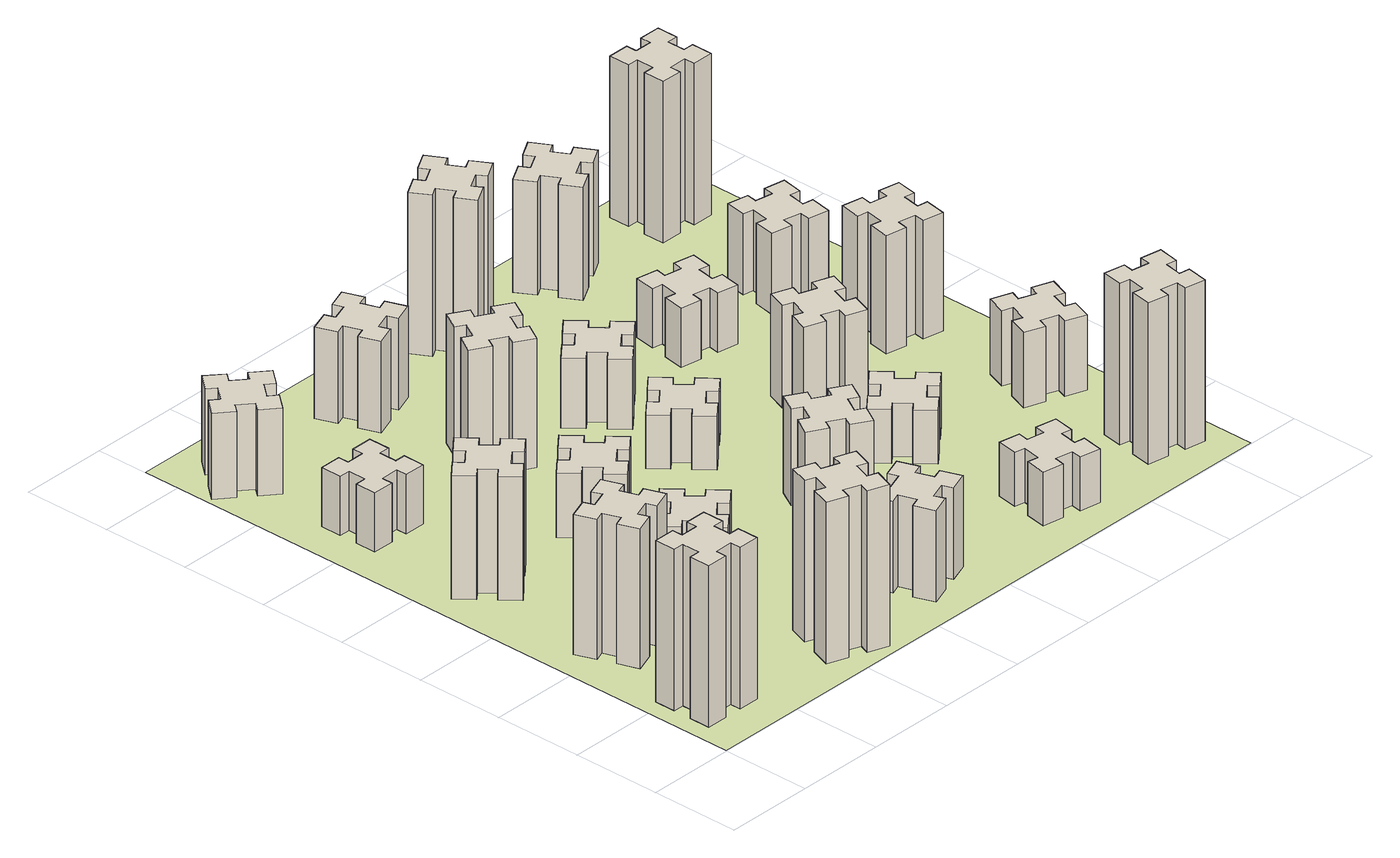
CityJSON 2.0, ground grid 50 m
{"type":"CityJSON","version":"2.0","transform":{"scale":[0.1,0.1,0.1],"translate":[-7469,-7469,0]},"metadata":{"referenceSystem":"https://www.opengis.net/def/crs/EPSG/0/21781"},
"CityObjects":{
"building1":{"type":"Building","attributes":{"class":"1000","function":"1000","usage":"1000","yearOfConstruction":2016,"roofType":"1000","measuredHeight":90,"storeysAboveGround":30,"storeysBelowGround":0},"geometry":[{"type":"Solid","lod":"1","boundaries":[[[[0,1,2,3,4,5,6,7,8,9,10,11,12,13,14,15,16,17,18,19]],[[17,16,20,21]],[[16,15,22,20]],[[15,14,23,22]],[[14,13,24,23]],[[13,12,25,24]],[[12,11,26,25]],[[11,10,27,26]],[[10,9,28,27]],[[9,8,29,28]],[[8,7,30,29]],[[7,6,31,30]],[[6,5,32,31]],[[5,4,33,32]],[[4,3,34,33]],[[3,2,35,34]],[[2,1,36,35]],[[1,0,37,36]],[[0,19,38,37]],[[19,18,39,38]],[[18,17,21,39]],[[24,25,26,27,28,29,30,31,32,33,34,35,36,37,38,39,21,20,22,23]]]]}]},
"building2":{"type":"Building","attributes":{"class":"1000","function":"1000","usage":"1000","yearOfConstruction":2016,"roofType":"1000","measuredHeight":78,"storeysAboveGround":30,"storeysBelowGround":0},"geometry":[{"type":"Solid","lod":"1","boundaries":[[[[40,41,42,43,44,45,46,47,48,49,50,51,52,53,54,55,56,57,58,59]],[[57,56,60,61]],[[56,55,62,60]],[[55,54,63,62]],[[54,53,64,63]],[[53,52,65,64]],[[52,51,66,65]],[[51,50,67,66]],[[50,49,68,67]],[[49,48,69,68]],[[48,47,70,69]],[[47,46,71,70]],[[46,45,72,71]],[[45,44,73,72]],[[44,43,74,73]],[[43,42,75,74]],[[42,41,76,75]],[[41,40,77,76]],[[40,59,78,77]],[[59,58,79,78]],[[58,57,61,79]],[[64,65,66,67,68,69,70,71,72,73,74,75,76,77,78,79,61,60,62,63]]]]}]},
"building3":{"type":"Building","attributes":{"class":"1000","function":"1000","usage":"1000","yearOfConstruction":2016,"roofType":"1000","measuredHeight":69,"storeysAboveGround":30,"storeysBelowGround":0},"geometry":[{"type":"Solid","lod":"1","boundaries":[[[[80,81,82,83,84,85,86,87,88,89,90,91,92,93,94,95,96,97,98,99]],[[97,96,100,101]],[[96,95,102,100]],[[95,94,103,102]],[[94,93,104,103]],[[93,92,105,104]],[[92,91,106,105]],[[91,90,107,106]],[[90,89,108,107]],[[89,88,109,108]],[[88,87,110,109]],[[87,86,111,110]],[[86,85,112,111]],[[85,84,113,112]],[[84,83,114,113]],[[83,82,115,114]],[[82,81,116,115]],[[81,80,117,116]],[[80,99,118,117]],[[99,98,119,118]],[[98,97,101,119]],[[104,105,106,107,108,109,110,111,112,113,114,115,116,117,118,119,101,100,102,103]]]]}]},
"building4":{"type":"Building","attributes":{"class":"1000","function":"1000","usage":"1000","yearOfConstruction":2016,"roofType":"1000","measuredHeight":33,"storeysAboveGround":30,"storeysBelowGround":0},"geometry":[{"type":"Solid","lod":"1","boundaries":[[[[120,121,122,123,124,125,126,127,128,129,130,131,132,133,134,135,136,137,138,139]],[[137,136,140,141]],[[136,135,142,140]],[[135,134,143,142]],[[134,133,144,143]],[[133,132,145,144]],[[132,131,146,145]],[[131,130,147,146]],[[130,129,148,147]],[[129,128,149,148]],[[128,127,150,149]],[[127,126,151,150]],[[126,125,152,151]],[[125,124,153,152]],[[124,123,154,153]],[[123,122,155,154]],[[122,121,156,155]],[[121,120,157,156]],[[120,139,158,157]],[[139,138,159,158]],[[138,137,141,159]],[[144,145,146,147,148,149,150,151,152,153,154,155,156,157,158,159,141,140,142,143]]]]}]},
"building5":{"type":"Building","attributes":{"class":"1000","function":"1000","usage":"1000","yearOfConstruction":2016,"roofType":"1000","measuredHeight":90,"storeysAboveGround":30,"storeysBelowGround":0},"geometry":[{"type":"Solid","lod":"1","boundaries":[[[[160,161,162,163,164,165,166,167,168,169,170,171,172,173,174,175,176,177,178,179]],[[177,176,180,181]],[[176,175,182,180]],[[175,174,183,182]],[[174,173,184,183]],[[173,172,185,184]],[[172,171,186,185]],[[171,170,187,186]],[[170,169,188,187]],[[169,168,189,188]],[[168,167,190,189]],[[167,166,191,190]],[[166,165,192,191]],[[165,164,193,192]],[[164,163,194,193]],[[163,162,195,194]],[[162,161,196,195]],[[161,160,197,196]],[[160,179,198,197]],[[179,178,199,198]],[[178,177,181,199]],[[184,185,186,187,188,189,190,191,192,193,194,195,196,197,198,199,181,180,182,183]]]]}]},
"building6":{"type":"Building","attributes":{"class":"1000","function":"1000","usage":"1000","yearOfConstruction":2016,"roofType":"1000","measuredHeight":48,"storeysAboveGround":30,"storeysBelowGround":0},"geometry":[{"type":"Solid","lod":"1","boundaries":[[[[200,201,202,203,204,205,206,207,208,209,210,211,212,213,214,215,216,217,218,219]],[[217,216,220,221]],[[216,215,222,220]],[[215,214,223,222]],[[214,213,224,223]],[[213,212,225,224]],[[212,211,226,225]],[[211,210,227,226]],[[210,209,228,227]],[[209,208,229,228]],[[208,207,230,229]],[[207,206,231,230]],[[206,205,232,231]],[[205,204,233,232]],[[204,203,234,233]],[[203,202,235,234]],[[202,201,236,235]],[[201,200,237,236]],[[200,219,238,237]],[[219,218,239,238]],[[218,217,221,239]],[[224,225,226,227,228,229,230,231,232,233,234,235,236,237,238,239,221,220,222,223]]]]}]},
"building7":{"type":"Building","attributes":{"class":"1000","function":"1000","usage":"1000","yearOfConstruction":2016,"roofType":"1000","measuredHeight":33,"storeysAboveGround":30,"storeysBelowGround":0},"geometry":[{"type":"Solid","lod":"1","boundaries":[[[[240,241,242,243,244,245,246,247,248,249,250,251,252,253,254,255,256,257,258,259]],[[257,256,260,261]],[[256,255,262,260]],[[255,254,263,262]],[[254,253,264,263]],[[253,252,265,264]],[[252,251,266,265]],[[251,250,267,266]],[[250,249,268,267]],[[249,248,269,268]],[[248,247,270,269]],[[247,246,271,270]],[[246,245,272,271]],[[245,244,273,272]],[[244,243,274,273]],[[243,242,275,274]],[[242,241,276,275]],[[241,240,277,276]],[[240,259,278,277]],[[259,258,279,278]],[[258,257,261,279]],[[264,265,266,267,268,269,270,271,272,273,274,275,276,277,278,279,261,260,262,263]]]]}]},
"building8":{"type":"Building","attributes":{"class":"1000","function":"1000","usage":"1000","yearOfConstruction":2016,"roofType":"1000","measuredHeight":36,"storeysAboveGround":30,"storeysBelowGround":0},"geometry":[{"type":"Solid","lod":"1","boundaries":[[[[280,281,282,283,284,285,286,287,288,289,290,291,292,293,294,295,296,297,298,299]],[[297,296,300,301]],[[296,295,302,300]],[[295,294,303,302]],[[294,293,304,303]],[[293,292,305,304]],[[292,291,306,305]],[[291,290,307,306]],[[290,289,308,307]],[[289,288,309,308]],[[288,287,310,309]],[[287,286,311,310]],[[286,285,312,311]],[[285,284,313,312]],[[284,283,314,313]],[[283,282,315,314]],[[282,281,316,315]],[[281,280,317,316]],[[280,299,318,317]],[[299,298,319,318]],[[298,297,301,319]],[[304,305,306,307,308,309,310,311,312,313,314,315,316,317,318,319,301,300,302,303]]]]}]},
"building9":{"type":"Building","attributes":{"class":"1000","function":"1000","usage":"1000","yearOfConstruction":2016,"roofType":"1000","measuredHeight":51,"storeysAboveGround":30,"storeysBelowGround":0},"geometry":[{"type":"Solid","lod":"1","boundaries":[[[[320,321,322,323,324,325,326,327,328,329,330,331,332,333,334,335,336,337,338,339]],[[337,336,340,341]],[[336,335,342,340]],[[335,334,343,342]],[[334,333,344,343]],[[333,332,345,344]],[[332,331,346,345]],[[331,330,347,346]],[[330,329,348,347]],[[329,328,349,348]],[[328,327,350,349]],[[327,326,351,350]],[[326,325,352,351]],[[325,324,353,352]],[[324,323,354,353]],[[323,322,355,354]],[[322,321,356,355]],[[321,320,357,356]],[[320,339,358,357]],[[339,338,359,358]],[[338,337,341,359]],[[344,345,346,347,348,349,350,351,352,353,354,355,356,357,358,359,341,340,342,343]]]]}]},
"building10":{"type":"Building","attributes":{"class":"1000","function":"1000","usage":"1000","yearOfConstruction":2016,"roofType":"1000","measuredHeight":72,"storeysAboveGround":30,"storeysBelowGround":0},"geometry":[{"type":"Solid","lod":"1","boundaries":[[[[360,361,362,363,364,365,366,367,368,369,370,371,372,373,374,375,376,377,378,379]],[[377,376,380,381]],[[376,375,382,380]],[[375,374,383,382]],[[374,373,384,383]],[[373,372,385,384]],[[372,371,386,385]],[[371,370,387,386]],[[370,369,388,387]],[[369,368,389,388]],[[368,367,390,389]],[[367,366,391,390]],[[366,365,392,391]],[[365,364,393,392]],[[364,363,394,393]],[[363,362,395,394]],[[362,361,396,395]],[[361,360,397,396]],[[360,379,398,397]],[[379,378,399,398]],[[378,377,381,399]],[[384,385,386,387,388,389,390,391,392,393,394,395,396,397,398,399,381,380,382,383]]]]}]},
"building11":{"type":"Building","attributes":{"class":"1000","function":"1000","usage":"1000","yearOfConstruction":2016,"roofType":"1000","measuredHeight":51,"storeysAboveGround":30,"storeysBelowGround":0},"geometry":[{"type":"Solid","lod":"1","boundaries":[[[[400,401,402,403,404,405,406,407,408,409,410,411,412,413,414,415,416,417,418,419]],[[417,416,420,421]],[[416,415,422,420]],[[415,414,423,422]],[[414,413,424,423]],[[413,412,425,424]],[[412,411,426,425]],[[411,410,427,426]],[[410,409,428,427]],[[409,408,429,428]],[[408,407,430,429]],[[407,406,431,430]],[[406,405,432,431]],[[405,404,433,432]],[[404,403,434,433]],[[403,402,435,434]],[[402,401,436,435]],[[401,400,437,436]],[[400,419,438,437]],[[419,418,439,438]],[[418,417,421,439]],[[424,425,426,427,428,429,430,431,432,433,434,435,436,437,438,439,421,420,422,423]]]]}]},
"building12":{"type":"Building","attributes":{"class":"1000","function":"1000","usage":"1000","yearOfConstruction":2016,"roofType":"1000","measuredHeight":54,"storeysAboveGround":30,"storeysBelowGround":0},"geometry":[{"type":"Solid","lod":"1","boundaries":[[[[440,441,442,443,444,445,446,447,448,449,450,451,452,453,454,455,456,457,458,459]],[[457,456,460,461]],[[456,455,462,460]],[[455,454,463,462]],[[454,453,464,463]],[[453,452,465,464]],[[452,451,466,465]],[[451,450,467,466]],[[450,449,468,467]],[[449,448,469,468]],[[448,447,470,469]],[[447,446,471,470]],[[446,445,472,471]],[[445,444,473,472]],[[444,443,474,473]],[[443,442,475,474]],[[442,441,476,475]],[[441,440,477,476]],[[440,459,478,477]],[[459,458,479,478]],[[458,457,461,479]],[[464,465,466,467,468,469,470,471,472,473,474,475,476,477,478,479,461,460,462,463]]]]}]},
"building13":{"type":"Building","attributes":{"class":"1000","function":"1000","usage":"1000","yearOfConstruction":2016,"roofType":"1000","measuredHeight":30,"storeysAboveGround":30,"storeysBelowGround":0},"geometry":[{"type":"Solid","lod":"1","boundaries":[[[[480,481,482,483,484,485,486,487,488,489,490,491,492,493,494,495,496,497,498,499]],[[497,496,500,501]],[[496,495,502,500]],[[495,494,503,502]],[[494,493,504,503]],[[493,492,505,504]],[[492,491,506,505]],[[491,490,507,506]],[[490,489,508,507]],[[489,488,509,508]],[[488,487,510,509]],[[487,486,511,510]],[[486,485,512,511]],[[485,484,513,512]],[[484,483,514,513]],[[483,482,515,514]],[[482,481,516,515]],[[481,480,517,516]],[[480,499,518,517]],[[499,498,519,518]],[[498,497,501,519]],[[504,505,506,507,508,509,510,511,512,513,514,515,516,517,518,519,501,500,502,503]]]]}]},
"building14":{"type":"Building","attributes":{"class":"1000","function":"1000","usage":"1000","yearOfConstruction":2016,"roofType":"1000","measuredHeight":39,"storeysAboveGround":30,"storeysBelowGround":0},"geometry":[{"type":"Solid","lod":"1","boundaries":[[[[520,521,522,523,524,525,526,527,528,529,530,531,532,533,534,535,536,537,538,539]],[[537,536,540,541]],[[536,535,542,540]],[[535,534,543,542]],[[534,533,544,543]],[[533,532,545,544]],[[532,531,546,545]],[[531,530,547,546]],[[530,529,548,547]],[[529,528,549,548]],[[528,527,550,549]],[[527,526,551,550]],[[526,525,552,551]],[[525,524,553,552]],[[524,523,554,553]],[[523,522,555,554]],[[522,521,556,555]],[[521,520,557,556]],[[520,539,558,557]],[[539,538,559,558]],[[538,537,541,559]],[[544,545,546,547,548,549,550,551,552,553,554,555,556,557,558,559,541,540,542,543]]]]}]},
"building15":{"type":"Building","attributes":{"class":"1000","function":"1000","usage":"1000","yearOfConstruction":2016,"roofType":"1000","measuredHeight":30,"storeysAboveGround":30,"storeysBelowGround":0},"geometry":[{"type":"Solid","lod":"1","boundaries":[[[[560,561,562,563,564,565,566,567,568,569,570,571,572,573,574,575,576,577,578,579]],[[577,576,580,581]],[[576,575,582,580]],[[575,574,583,582]],[[574,573,584,583]],[[573,572,585,584]],[[572,571,586,585]],[[571,570,587,586]],[[570,569,588,587]],[[569,568,589,588]],[[568,567,590,589]],[[567,566,591,590]],[[566,565,592,591]],[[565,564,593,592]],[[564,563,594,593]],[[563,562,595,594]],[[562,561,596,595]],[[561,560,597,596]],[[560,579,598,597]],[[579,578,599,598]],[[578,577,581,599]],[[584,585,586,587,588,589,590,591,592,593,594,595,596,597,598,599,581,580,582,583]]]]}]},
"building16":{"type":"Building","attributes":{"class":"1000","function":"1000","usage":"1000","yearOfConstruction":2016,"roofType":"1000","measuredHeight":90,"storeysAboveGround":30,"storeysBelowGround":0},"geometry":[{"type":"Solid","lod":"1","boundaries":[[[[600,601,602,603,604,605,606,607,608,609,610,611,612,613,614,615,616,617,618,619]],[[617,616,620,621]],[[616,615,622,620]],[[615,614,623,622]],[[614,613,624,623]],[[613,612,625,624]],[[612,611,626,625]],[[611,610,627,626]],[[610,609,628,627]],[[609,608,629,628]],[[608,607,630,629]],[[607,606,631,630]],[[606,605,632,631]],[[605,604,633,632]],[[604,603,634,633]],[[603,602,635,634]],[[602,601,636,635]],[[601,600,637,636]],[[600,619,638,637]],[[619,618,639,638]],[[618,617,621,639]],[[624,625,626,627,628,629,630,631,632,633,634,635,636,637,638,639,621,620,622,623]]]]}]},
"building17":{"type":"Building","attributes":{"class":"1000","function":"1000","usage":"1000","yearOfConstruction":2016,"roofType":"1000","measuredHeight":30,"storeysAboveGround":30,"storeysBelowGround":0},"geometry":[{"type":"Solid","lod":"1","boundaries":[[[[640,641,642,643,644,645,646,647,648,649,650,651,652,653,654,655,656,657,658,659]],[[657,656,660,661]],[[656,655,662,660]],[[655,654,663,662]],[[654,653,664,663]],[[653,652,665,664]],[[652,651,666,665]],[[651,650,667,666]],[[650,649,668,667]],[[649,648,669,668]],[[648,647,670,669]],[[647,646,671,670]],[[646,645,672,671]],[[645,644,673,672]],[[644,643,674,673]],[[643,642,675,674]],[[642,641,676,675]],[[641,640,677,676]],[[640,659,678,677]],[[659,658,679,678]],[[658,657,661,679]],[[664,665,666,667,668,669,670,671,672,673,674,675,676,677,678,679,661,660,662,663]]]]}]},
"building18":{"type":"Building","attributes":{"class":"1000","function":"1000","usage":"1000","yearOfConstruction":2016,"roofType":"1000","measuredHeight":57,"storeysAboveGround":30,"storeysBelowGround":0},"geometry":[{"type":"Solid","lod":"1","boundaries":[[[[680,681,682,683,684,685,686,687,688,689,690,691,692,693,694,695,696,697,698,699]],[[697,696,700,701]],[[696,695,702,700]],[[695,694,703,702]],[[694,693,704,703]],[[693,692,705,704]],[[692,691,706,705]],[[691,690,707,706]],[[690,689,708,707]],[[689,688,709,708]],[[688,687,710,709]],[[687,686,711,710]],[[686,685,712,711]],[[685,684,713,712]],[[684,683,714,713]],[[683,682,715,714]],[[682,681,716,715]],[[681,680,717,716]],[[680,699,718,717]],[[699,698,719,718]],[[698,697,701,719]],[[704,705,706,707,708,709,710,711,712,713,714,715,716,717,718,719,701,700,702,703]]]]}]},
"building19":{"type":"Building","attributes":{"class":"1000","function":"1000","usage":"1000","yearOfConstruction":2016,"roofType":"1000","measuredHeight":33,"storeysAboveGround":30,"storeysBelowGround":0},"geometry":[{"type":"Solid","lod":"1","boundaries":[[[[720,721,722,723,724,725,726,727,728,729,730,731,732,733,734,735,736,737,738,739]],[[737,736,740,741]],[[736,735,742,740]],[[735,734,743,742]],[[734,733,744,743]],[[733,732,745,744]],[[732,731,746,745]],[[731,730,747,746]],[[730,729,748,747]],[[729,728,749,748]],[[728,727,750,749]],[[727,726,751,750]],[[726,725,752,751]],[[725,724,753,752]],[[724,723,754,753]],[[723,722,755,754]],[[722,721,756,755]],[[721,720,757,756]],[[720,739,758,757]],[[739,738,759,758]],[[738,737,741,759]],[[744,745,746,747,748,749,750,751,752,753,754,755,756,757,758,759,741,740,742,743]]]]}]},
"building20":{"type":"Building","attributes":{"class":"1000","function":"1000","usage":"1000","yearOfConstruction":2016,"roofType":"1000","measuredHeight":90,"storeysAboveGround":30,"storeysBelowGround":0},"geometry":[{"type":"Solid","lod":"1","boundaries":[[[[760,761,762,763,764,765,766,767,768,769,770,771,772,773,774,775,776,777,778,779]],[[777,776,780,781]],[[776,775,782,780]],[[775,774,783,782]],[[774,773,784,783]],[[773,772,785,784]],[[772,771,786,785]],[[771,770,787,786]],[[770,769,788,787]],[[769,768,789,788]],[[768,767,790,789]],[[767,766,791,790]],[[766,765,792,791]],[[765,764,793,792]],[[764,763,794,793]],[[763,762,795,794]],[[762,761,796,795]],[[761,760,797,796]],[[760,779,798,797]],[[779,778,799,798]],[[778,777,781,799]],[[784,785,786,787,788,789,790,791,792,793,794,795,796,797,798,799,781,780,782,783]]]]}]},
"building21":{"type":"Building","attributes":{"class":"1000","function":"1000","usage":"1000","yearOfConstruction":2016,"roofType":"1000","measuredHeight":63,"storeysAboveGround":30,"storeysBelowGround":0},"geometry":[{"type":"Solid","lod":"1","boundaries":[[[[800,801,802,803,804,805,806,807,808,809,810,811,812,813,814,815,816,817,818,819]],[[817,816,820,821]],[[816,815,822,820]],[[815,814,823,822]],[[814,813,824,823]],[[813,812,825,824]],[[812,811,826,825]],[[811,810,827,826]],[[810,809,828,827]],[[809,808,829,828]],[[808,807,830,829]],[[807,806,831,830]],[[806,805,832,831]],[[805,804,833,832]],[[804,803,834,833]],[[803,802,835,834]],[[802,801,836,835]],[[801,800,837,836]],[[800,819,838,837]],[[819,818,839,838]],[[818,817,821,839]],[[824,825,826,827,828,829,830,831,832,833,834,835,836,837,838,839,821,820,822,823]]]]}]},
"building22":{"type":"Building","attributes":{"class":"1000","function":"1000","usage":"1000","yearOfConstruction":2016,"roofType":"1000","measuredHeight":42,"storeysAboveGround":30,"storeysBelowGround":0},"geometry":[{"type":"Solid","lod":"1","boundaries":[[[[840,841,842,843,844,845,846,847,848,849,850,851,852,853,854,855,856,857,858,859]],[[857,856,860,861]],[[856,855,862,860]],[[855,854,863,862]],[[854,853,864,863]],[[853,852,865,864]],[[852,851,866,865]],[[851,850,867,866]],[[850,849,868,867]],[[849,848,869,868]],[[848,847,870,869]],[[847,846,871,870]],[[846,845,872,871]],[[845,844,873,872]],[[844,843,874,873]],[[843,842,875,874]],[[842,841,876,875]],[[841,840,877,876]],[[840,859,878,877]],[[859,858,879,878]],[[858,857,861,879]],[[864,865,866,867,868,869,870,871,872,873,874,875,876,877,878,879,861,860,862,863]]]]}]},
"building23":{"type":"Building","attributes":{"class":"1000","function":"1000","usage":"1000","yearOfConstruction":2016,"roofType":"1000","measuredHeight":66,"storeysAboveGround":30,"storeysBelowGround":0},"geometry":[{"type":"Solid","lod":"1","boundaries":[[[[880,881,882,883,884,885,886,887,888,889,890,891,892,893,894,895,896,897,898,899]],[[897,896,900,901]],[[896,895,902,900]],[[895,894,903,902]],[[894,893,904,903]],[[893,892,905,904]],[[892,891,906,905]],[[891,890,907,906]],[[890,889,908,907]],[[889,888,909,908]],[[888,887,910,909]],[[887,886,911,910]],[[886,885,912,911]],[[885,884,913,912]],[[884,883,914,913]],[[883,882,915,914]],[[882,881,916,915]],[[881,880,917,916]],[[880,899,918,917]],[[899,898,919,918]],[[898,897,901,919]],[[904,905,906,907,908,909,910,911,912,913,914,915,916,917,918,919,901,900,902,903]]]]}]},
"building24":{"type":"Building","attributes":{"class":"1000","function":"1000","usage":"1000","yearOfConstruction":2016,"roofType":"1000","measuredHeight":45,"storeysAboveGround":30,"storeysBelowGround":0},"geometry":[{"type":"Solid","lod":"1","boundaries":[[[[920,921,922,923,924,925,926,927,928,929,930,931,932,933,934,935,936,937,938,939]],[[937,936,940,941]],[[936,935,942,940]],[[935,934,943,942]],[[934,933,944,943]],[[933,932,945,944]],[[932,931,946,945]],[[931,930,947,946]],[[930,929,948,947]],[[929,928,949,948]],[[928,927,950,949]],[[927,926,951,950]],[[926,925,952,951]],[[925,924,953,952]],[[924,923,954,953]],[[923,922,955,954]],[[922,921,956,955]],[[921,920,957,956]],[[920,939,958,957]],[[939,938,959,958]],[[938,937,941,959]],[[944,945,946,947,948,949,950,951,952,953,954,955,956,957,958,959,941,940,942,943]]]]}]},
"building25":{"type":"Building","attributes":{"class":"1000","function":"1000","usage":"1000","yearOfConstruction":2016,"roofType":"1000","measuredHeight":90,"storeysAboveGround":30,"storeysBelowGround":0},"geometry":[{"type":"Solid","lod":"1","boundaries":[[[[960,961,962,963,964,965,966,967,968,969,970,971,972,973,974,975,976,977,978,979]],[[977,976,980,981]],[[976,975,982,980]],[[975,974,983,982]],[[974,973,984,983]],[[973,972,985,984]],[[972,971,986,985]],[[971,970,987,986]],[[970,969,988,987]],[[969,968,989,988]],[[968,967,990,989]],[[967,966,991,990]],[[966,965,992,991]],[[965,964,993,992]],[[964,963,994,993]],[[963,962,995,994]],[[962,961,996,995]],[[961,960,997,996]],[[960,979,998,997]],[[979,978,999,998]],[[978,977,981,999]],[[984,985,986,987,988,989,990,991,992,993,994,995,996,997,998,999,981,980,982,983]]]]}]},
"landuse1":{"type":"LandUse","attributes":{"name":"plot1","function":"1010"},"geometry":[{"type":"MultiSurface","lod":"1","boundaries":[[[1000,1001,1002,1003]]]}]}
},
"vertices":[
[165,425,0],[165,325,0],[105,325,0],[105,205,0],[225,205,0],[225,265,0],[325,265,0],[325,205,0],[445,205,0],[445,325,0],[385,325,0],[385,425,0],[445,425,0],[445,545,0],[325,545,0],[325,485,0],[225,485,0],[225,545,0],[105,545,0],[105,425,0],[225,485,900],[225,545,900],[325,485,900],[325,545,900],[445,545,900],[445,425,900],[385,425,900],[385,325,900],[445,325,900],[445,205,900],[325,205,900],[325,265,900],[225,265,900],[225,205,900],[105,205,900],[105,325,900],[165,325,900],[165,425,900],[105,425,900],[105,545,900],
[255,1025,0],[289,931,0],[233,910,0],[274,797,0],[387,839,0],[366,895,0],[460,929,0],[480,873,0],[593,914,0],[552,1027,0],[496,1006,0],[462,1100,0],[518,1120,0],[477,1233,0],[364,1192,0],[385,1136,0],[291,1102,0],[270,1158,0],[157,1117,0],[199,1004,0],[291,1102,780],[270,1158,780],[385,1136,780],[364,1192,780],[477,1233,780],[518,1120,780],[462,1100,780],[496,1006,780],[552,1027,780],[593,914,780],[480,873,780],[460,929,780],[366,895,780],[387,839,780],[274,797,780],[233,910,780],[289,931,780],[255,1025,780],[199,1004,780],[157,1117,780],
[492,1888,0],[427,1964,0],[473,2003,0],[396,2095,0],[304,2018,0],[343,1972,0],[266,1907,0],[228,1953,0],[136,1876,0],[213,1784,0],[259,1823,0],[323,1746,0],[277,1708,0],[354,1616,0],[446,1693,0],[408,1739,0],[484,1803,0],[523,1757,0],[615,1834,0],[538,1926,0],[484,1803,690],[523,1757,690],[408,1739,690],[446,1693,690],[354,1616,690],[277,1708,690],[323,1746,690],[259,1823,690],[213,1784,690],[136,1876,690],[228,1953,690],[266,1907,690],[343,1972,690],[304,2018,690],[396,2095,690],[473,2003,690],[427,1964,690],[492,1888,690],[538,1926,690],[615,1834,690],
[485,2545,0],[485,2645,0],[545,2645,0],[545,2765,0],[425,2765,0],[425,2705,0],[325,2705,0],[325,2765,0],[205,2765,0],[205,2645,0],[265,2645,0],[265,2545,0],[205,2545,0],[205,2425,0],[325,2425,0],[325,2485,0],[425,2485,0],[425,2425,0],[545,2425,0],[545,2545,0],[425,2485,330],[425,2425,330],[325,2485,330],[325,2425,330],[205,2425,330],[205,2545,330],[265,2545,330],[265,2645,330],[205,2645,330],[205,2765,330],[325,2765,330],[325,2705,330],[425,2705,330],[425,2765,330],[545,2765,330],[545,2645,330],[485,2645,330],[485,2545,330],[545,2545,330],[545,2425,330],
[1029,360,0],[995,266,0],[939,287,0],[897,174,0],[1010,133,0],[1031,189,0],[1125,155,0],[1104,99,0],[1217,57,0],[1258,170,0],[1202,191,0],[1236,285,0],[1292,264,0],[1333,377,0],[1220,418,0],[1200,362,0],[1106,396,0],[1127,452,0],[1014,493,0],[973,380,0],[1106,396,900],[1127,452,900],[1200,362,900],[1220,418,900],[1333,377,900],[1292,264,900],[1236,285,900],[1202,191,900],[1258,170,900],[1217,57,900],[1104,99,900],[1125,155,900],[1031,189,900],[1010,133,900],[897,174,900],[939,287,900],[995,266,900],[1029,360,900],[973,380,900],[1014,493,900],
[384,3387,0],[308,3452,0],[346,3498,0],[254,3575,0],[177,3483,0],[223,3444,0],[159,3368,0],[113,3406,0],[36,3314,0],[128,3237,0],[166,3283,0],[243,3219,0],[204,3173,0],[296,3096,0],[373,3188,0],[327,3226,0],[392,3303,0],[438,3264,0],[515,3356,0],[423,3433,0],[392,3303,480],[438,3264,480],[327,3226,480],[373,3188,480],[296,3096,480],[204,3173,480],[243,3219,480],[166,3283,480],[128,3237,480],[36,3314,480],[113,3406,480],[159,3368,480],[223,3444,480],[177,3483,480],[254,3575,480],[346,3498,480],[308,3452,480],[384,3387,480],[423,3433,480],[515,3356,480],
[1083,1332,0],[1006,1267,0],[968,1313,0],[876,1236,0],[953,1144,0],[999,1183,0],[1063,1106,0],[1017,1068,0],[1094,976,0],[1186,1053,0],[1148,1099,0],[1224,1163,0],[1263,1117,0],[1355,1194,0],[1278,1286,0],[1232,1248,0],[1167,1324,0],[1213,1363,0],[1136,1455,0],[1044,1378,0],[1167,1324,330],[1213,1363,330],[1232,1248,330],[1278,1286,330],[1355,1194,330],[1263,1117,330],[1224,1163,330],[1148,1099,330],[1186,1053,330],[1094,976,330],[1017,1068,330],[1063,1106,330],[999,1183,330],[953,1144,330],[876,1236,330],[968,1313,330],[1006,1267,330],[1083,1332,330],[1044,1378,330],[1136,1455,330],
[1083,1972,0],[1006,1907,0],[968,1953,0],[876,1876,0],[953,1784,0],[999,1823,0],[1063,1746,0],[1017,1708,0],[1094,1616,0],[1186,1693,0],[1148,1739,0],[1224,1803,0],[1263,1757,0],[1355,1834,0],[1278,1926,0],[1232,1888,0],[1167,1964,0],[1213,2003,0],[1136,2095,0],[1044,2018,0],[1167,1964,360],[1213,2003,360],[1232,1888,360],[1278,1926,360],[1355,1834,360],[1263,1757,360],[1224,1803,360],[1148,1739,360],[1186,1693,360],[1094,1616,360],[1017,1708,360],[1063,1746,360],[999,1823,360],[953,1784,360],[876,1876,360],[968,1953,360],[1006,1907,360],[1083,1972,360],[1044,2018,360],[1136,2095,360],
[1765,496,0],[1671,462,0],[1650,518,0],[1537,477,0],[1579,364,0],[1635,385,0],[1669,291,0],[1613,270,0],[1654,157,0],[1767,199,0],[1746,255,0],[1840,289,0],[1860,233,0],[1973,274,0],[1932,387,0],[1876,366,0],[1842,460,0],[1898,480,0],[1857,593,0],[1744,552,0],[1842,460,510],[1898,480,510],[1876,366,510],[1932,387,510],[1973,274,510],[1860,233,510],[1840,289,510],[1746,255,510],[1767,199,510],[1654,157,510],[1613,270,510],[1669,291,510],[1635,385,510],[1579,364,510],[1537,477,510],[1650,518,510],[1671,462,510],[1765,496,510],[1744,552,510],[1857,593,510],
[1314,2666,0],[1227,2716,0],[1257,2768,0],[1153,2828,0],[1093,2724,0],[1145,2694,0],[1095,2607,0],[1043,2637,0],[983,2533,0],[1087,2473,0],[1117,2525,0],[1204,2475,0],[1174,2423,0],[1278,2363,0],[1338,2467,0],[1286,2497,0],[1336,2584,0],[1388,2554,0],[1448,2658,0],[1344,2718,0],[1336,2584,720],[1388,2554,720],[1286,2497,720],[1338,2467,720],[1278,2363,720],[1174,2423,720],[1204,2475,720],[1117,2525,720],[1087,2473,720],[983,2533,720],[1043,2637,720],[1095,2607,720],[1145,2694,720],[1093,2724,720],[1153,2828,720],[1257,2768,720],[1227,2716,720],[1314,2666,720],[1344,2718,720],[1448,2658,720],
[1125,3456,0],[1031,3422,0],[1010,3478,0],[897,3437,0],[939,3324,0],[995,3345,0],[1029,3251,0],[973,3230,0],[1014,3117,0],[1127,3159,0],[1106,3215,0],[1200,3249,0],[1220,3193,0],[1333,3234,0],[1292,3347,0],[1236,3326,0],[1202,3420,0],[1258,3440,0],[1217,3553,0],[1104,3512,0],[1202,3420,510],[1258,3440,510],[1236,3326,510],[1292,3347,510],[1333,3234,510],[1220,3193,510],[1200,3249,510],[1106,3215,510],[1127,3159,510],[1014,3117,510],[973,3230,510],[1029,3251,510],[995,3345,510],[939,3324,510],[897,3437,510],[1010,3478,510],[1031,3422,510],[1125,3456,510],[1104,3512,510],[1217,3553,510],
[2026,1017,0],[2076,1104,0],[2128,1074,0],[2188,1178,0],[2084,1238,0],[2054,1186,0],[1967,1236,0],[1997,1288,0],[1893,1348,0],[1833,1244,0],[1885,1214,0],[1835,1127,0],[1783,1157,0],[1723,1053,0],[1827,993,0],[1857,1045,0],[1944,995,0],[1914,943,0],[2018,883,0],[2078,987,0],[1944,995,540],[1914,943,540],[1857,1045,540],[1827,993,540],[1723,1053,540],[1783,1157,540],[1835,1127,540],[1885,1214,540],[1833,1244,540],[1893,1348,540],[1997,1288,540],[1967,1236,540],[2054,1186,540],[2084,1238,540],[2188,1178,540],[2128,1074,540],[2076,1104,540],[2026,1017,540],[2078,987,540],[2018,883,540],
[1972,1988,0],[1907,2064,0],[1953,2103,0],[1876,2195,0],[1784,2118,0],[1823,2072,0],[1746,2007,0],[1708,2053,0],[1616,1976,0],[1693,1884,0],[1739,1923,0],[1803,1846,0],[1757,1808,0],[1834,1716,0],[1926,1793,0],[1888,1839,0],[1964,1903,0],[2003,1857,0],[2095,1934,0],[2018,2026,0],[1964,1903,300],[2003,1857,300],[1888,1839,300],[1926,1793,300],[1834,1716,300],[1757,1808,300],[1803,1846,300],[1739,1923,300],[1693,1884,300],[1616,1976,300],[1708,2053,300],[1746,2007,300],[1823,2072,300],[1784,2118,300],[1876,2195,300],[1953,2103,300],[1907,2064,300],[1972,1988,300],[2018,2026,300],[2095,1934,300],
[1739,2463,0],[1803,2386,0],[1757,2348,0],[1834,2256,0],[1926,2333,0],[1888,2379,0],[1964,2443,0],[2003,2397,0],[2095,2474,0],[2018,2566,0],[1972,2528,0],[1907,2604,0],[1953,2643,0],[1876,2735,0],[1784,2658,0],[1823,2612,0],[1746,2547,0],[1708,2593,0],[1616,2516,0],[1693,2424,0],[1746,2547,390],[1708,2593,390],[1823,2612,390],[1784,2658,390],[1876,2735,390],[1953,2643,390],[1907,2604,390],[1972,2528,390],[2018,2566,390],[2095,2474,390],[2003,2397,390],[1964,2443,390],[1888,2379,390],[1926,2333,390],[1834,2256,390],[1757,2348,390],[1803,2386,390],[1739,2463,390],[1693,2424,390],[1616,2516,390],
[2596,444,0],[2578,345,0],[2519,356,0],[2498,237,0],[2617,217,0],[2627,276,0],[2725,258,0],[2715,199,0],[2833,178,0],[2854,297,0],[2795,307,0],[2812,405,0],[2871,395,0],[2892,513,0],[2774,534,0],[2764,475,0],[2665,492,0],[2676,551,0],[2557,572,0],[2537,454,0],[2665,492,300],[2676,551,300],[2764,475,300],[2774,534,300],[2892,513,300],[2871,395,300],[2812,405,300],[2795,307,300],[2854,297,300],[2833,178,300],[2715,199,300],[2725,258,300],[2627,276,300],[2617,217,300],[2498,237,300],[2519,356,300],[2578,345,300],[2596,444,300],[2537,454,300],[2557,572,300],
[1844,3556,0],[1757,3506,0],[1727,3558,0],[1623,3498,0],[1683,3394,0],[1735,3424,0],[1785,3337,0],[1733,3307,0],[1793,3203,0],[1897,3263,0],[1867,3315,0],[1954,3365,0],[1984,3313,0],[2088,3373,0],[2028,3477,0],[1976,3447,0],[1926,3534,0],[1978,3564,0],[1918,3668,0],[1814,3608,0],[1926,3534,900],[1978,3564,900],[1976,3447,900],[2028,3477,900],[2088,3373,900],[1984,3313,900],[1954,3365,900],[1867,3315,900],[1897,3263,900],[1793,3203,900],[1733,3307,900],[1785,3337,900],[1735,3424,900],[1683,3394,900],[1623,3498,900],[1727,3558,900],[1757,3506,900],[1844,3556,900],[1814,3608,900],[1918,3668,900],
[2628,1099,0],[2704,1163,0],[2743,1117,0],[2835,1194,0],[2758,1286,0],[2712,1248,0],[2647,1324,0],[2693,1363,0],[2616,1455,0],[2524,1378,0],[2563,1332,0],[2486,1267,0],[2448,1313,0],[2356,1236,0],[2433,1144,0],[2479,1183,0],[2543,1106,0],[2497,1068,0],[2574,976,0],[2666,1053,0],[2543,1106,300],[2497,1068,300],[2479,1183,300],[2433,1144,300],[2356,1236,300],[2448,1313,300],[2486,1267,300],[2563,1332,300],[2524,1378,300],[2616,1455,300],[2693,1363,300],[2647,1324,300],[2712,1248,300],[2758,1286,300],[2835,1194,300],[2743,1117,300],[2704,1163,300],[2628,1099,300],[2666,1053,300],[2574,976,300],
[2682,1671,0],[2716,1765,0],[2772,1744,0],[2813,1857,0],[2700,1898,0],[2680,1842,0],[2586,1876,0],[2607,1932,0],[2494,1973,0],[2453,1860,0],[2509,1840,0],[2475,1746,0],[2419,1767,0],[2377,1654,0],[2490,1613,0],[2511,1669,0],[2605,1635,0],[2584,1579,0],[2697,1537,0],[2738,1650,0],[2605,1635,570],[2584,1579,570],[2511,1669,570],[2490,1613,570],[2377,1654,570],[2419,1767,570],[2475,1746,570],[2509,1840,570],[2453,1860,570],[2494,1973,570],[2607,1932,570],[2586,1876,570],[2680,1842,570],[2700,1898,570],[2813,1857,570],[2772,1744,570],[2716,1765,570],[2682,1671,570],[2738,1650,570],[2697,1537,570],
[2664,2695,0],[2565,2712,0],[2576,2771,0],[2457,2792,0],[2437,2674,0],[2496,2664,0],[2478,2565,0],[2419,2576,0],[2398,2457,0],[2517,2437,0],[2527,2496,0],[2625,2478,0],[2615,2419,0],[2733,2398,0],[2754,2517,0],[2695,2527,0],[2712,2625,0],[2771,2615,0],[2792,2733,0],[2674,2754,0],[2712,2625,330],[2771,2615,330],[2695,2527,330],[2754,2517,330],[2733,2398,330],[2615,2419,330],[2625,2478,330],[2527,2496,330],[2517,2437,330],[2398,2457,330],[2419,2576,330],[2478,2565,330],[2496,2664,330],[2437,2674,330],[2457,2792,330],[2576,2771,330],[2565,2712,330],[2664,2695,330],[2674,2754,330],[2792,2733,330],
[3504,475,0],[3405,492,0],[3416,551,0],[3297,572,0],[3277,454,0],[3336,444,0],[3318,345,0],[3259,356,0],[3238,237,0],[3357,217,0],[3367,276,0],[3465,258,0],[3455,199,0],[3573,178,0],[3594,297,0],[3535,307,0],[3552,405,0],[3611,395,0],[3632,513,0],[3514,534,0],[3552,405,900],[3611,395,900],[3535,307,900],[3594,297,900],[3573,178,900],[3455,199,900],[3465,258,900],[3367,276,900],[3357,217,900],[3238,237,900],[3259,356,900],[3318,345,900],[3336,444,900],[3277,454,900],[3297,572,900],[3416,551,900],[3405,492,900],[3504,475,900],[3514,534,900],[3632,513,900],
[2716,3447,0],[2666,3534,0],[2718,3564,0],[2658,3668,0],[2554,3608,0],[2584,3556,0],[2497,3506,0],[2467,3558,0],[2363,3498,0],[2423,3394,0],[2475,3424,0],[2525,3337,0],[2473,3307,0],[2533,3203,0],[2637,3263,0],[2607,3315,0],[2694,3365,0],[2724,3313,0],[2828,3373,0],[2768,3477,0],[2694,3365,630],[2724,3313,630],[2607,3315,630],[2637,3263,630],[2533,3203,630],[2473,3307,630],[2525,3337,630],[2475,3424,630],[2423,3394,630],[2363,3498,630],[2467,3558,630],[2497,3506,630],[2584,3556,630],[2554,3608,630],[2658,3668,630],[2718,3564,630],[2666,3534,630],[2716,3447,630],[2768,3477,630],[2828,3373,630],
[3351,1029,0],[3445,995,0],[3424,939,0],[3537,897,0],[3578,1010,0],[3522,1031,0],[3556,1125,0],[3612,1104,0],[3653,1217,0],[3540,1258,0],[3520,1202,0],[3426,1236,0],[3447,1292,0],[3334,1333,0],[3293,1220,0],[3349,1200,0],[3315,1106,0],[3259,1127,0],[3217,1014,0],[3330,973,0],[3315,1106,420],[3259,1127,420],[3349,1200,420],[3293,1220,420],[3334,1333,420],[3447,1292,420],[3426,1236,420],[3520,1202,420],[3540,1258,420],[3653,1217,420],[3612,1104,420],[3556,1125,420],[3522,1031,420],[3578,1010,420],[3537,897,420],[3424,939,420],[3445,995,420],[3351,1029,420],[3330,973,420],[3217,1014,420],
[3267,1856,0],[3365,1838,0],[3355,1779,0],[3473,1758,0],[3494,1877,0],[3435,1887,0],[3452,1985,0],[3511,1975,0],[3532,2093,0],[3414,2114,0],[3404,2055,0],[3305,2072,0],[3316,2131,0],[3197,2152,0],[3177,2034,0],[3236,2024,0],[3218,1925,0],[3159,1936,0],[3138,1817,0],[3257,1797,0],[3218,1925,660],[3159,1936,660],[3236,2024,660],[3177,2034,660],[3197,2152,660],[3316,2131,660],[3305,2072,660],[3404,2055,660],[3414,2114,660],[3532,2093,660],[3511,1975,660],[3452,1985,660],[3435,1887,660],[3494,1877,660],[3473,1758,660],[3355,1779,660],[3365,1838,660],[3267,1856,660],[3257,1797,660],[3138,1817,660],
[3304,2695,0],[3205,2712,0],[3216,2771,0],[3097,2792,0],[3077,2674,0],[3136,2664,0],[3118,2565,0],[3059,2576,0],[3038,2457,0],[3157,2437,0],[3167,2496,0],[3265,2478,0],[3255,2419,0],[3373,2398,0],[3394,2517,0],[3335,2527,0],[3352,2625,0],[3411,2615,0],[3432,2733,0],[3314,2754,0],[3352,2625,450],[3411,2615,450],[3335,2527,450],[3394,2517,450],[3373,2398,450],[3255,2419,450],[3265,2478,450],[3167,2496,450],[3157,2437,450],[3038,2457,450],[3059,2576,450],[3118,2565,450],[3136,2664,450],[3077,2674,450],[3097,2792,450],[3216,2771,450],[3205,2712,450],[3304,2695,450],[3314,2754,450],[3432,2733,450],
[3285,3325,0],[3385,3325,0],[3385,3265,0],[3505,3265,0],[3505,3385,0],[3445,3385,0],[3445,3485,0],[3505,3485,0],[3505,3605,0],[3385,3605,0],[3385,3545,0],[3285,3545,0],[3285,3605,0],[3165,3605,0],[3165,3485,0],[3225,3485,0],[3225,3385,0],[3165,3385,0],[3165,3265,0],[3285,3265,0],[3225,3385,900],[3165,3385,900],[3225,3485,900],[3165,3485,900],[3165,3605,900],[3285,3605,900],[3285,3545,900],[3385,3545,900],[3385,3605,900],[3505,3605,900],[3505,3485,900],[3445,3485,900],[3445,3385,900],[3505,3385,900],[3505,3265,900],[3385,3265,900],[3385,3325,900],[3285,3325,900],[3285,3265,900],[3165,3265,900],
[5,3705,0],[3705,3705,0],[3705,5,0],[5,5,0]
]}
